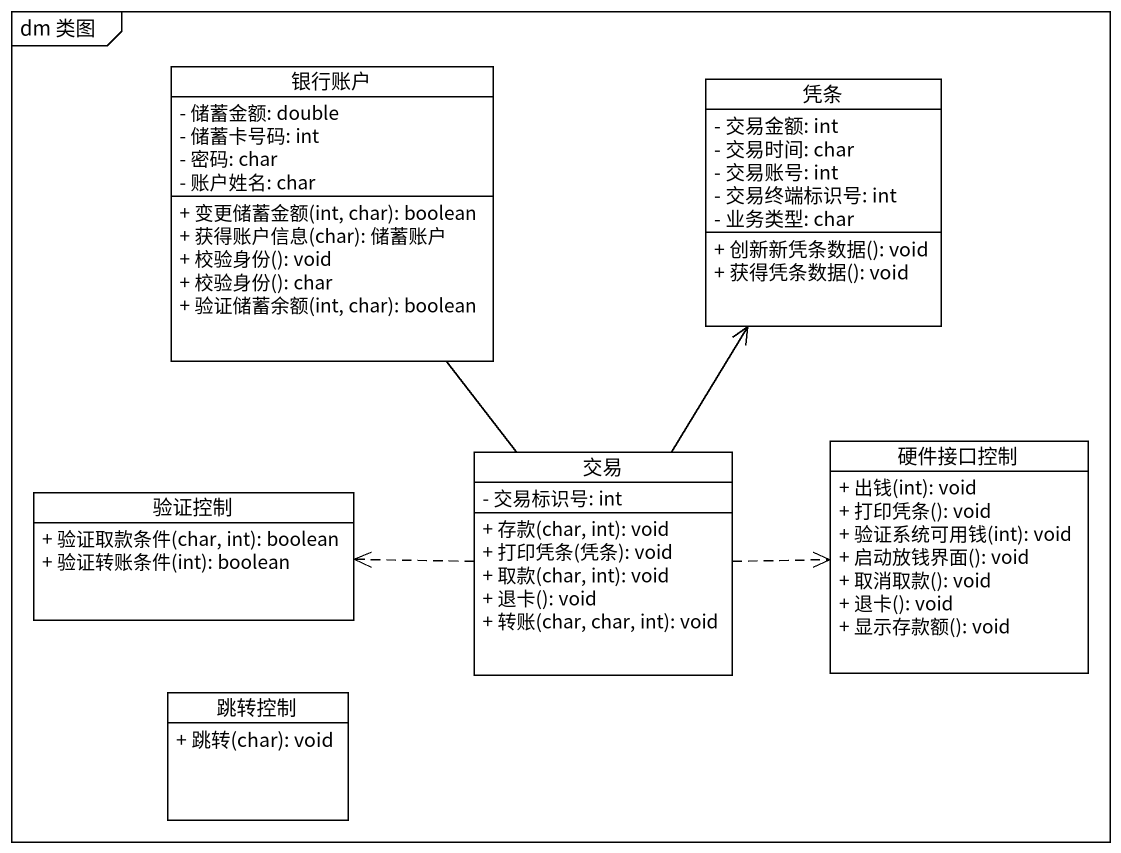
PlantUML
@startuml
mainframe dm 类图
hide circle
hide empty members
skinparam classAttributeIconSize 0
class 银行账户 {
  - 储蓄金额: double
  - 储蓄卡号码: int
  - 密码: char
  - 账户姓名: char
  + 变更储蓄金额(int, char): boolean
  + 获得账户信息(char): 储蓄账户
  + 校验身份(): void
  + 校验身份(): char
  + 验证储蓄余额(int, char): boolean
}
class 凭条 {
  - 交易金额: int
  - 交易时间: char
  - 交易账号: int
  - 交易终端标识号: int
  - 业务类型: char
  + 创新新凭条数据(): void
  + 获得凭条数据(): void
}
class 交易 {
  - 交易标识号: int
  + 存款(char, int): void
  + 打印凭条(凭条): void
  + 取款(char, int): void
  + 退卡(): void
  + 转账(char, char, int): void
}
class 硬件接口控制 {
  + 出钱(int): void
  + 打印凭条(): void
  + 验证系统可用钱(int): void
  + 启动放钱界面(): void
  + 取消取款(): void
  + 退卡(): void
  + 显示存款额(): void
}
class 验证控制 {
  + 验证取款条件(char, int): boolean
  + 验证转账条件(int): boolean
}
class 跳转控制 {
  + 跳转(char): void
}
银行账户 -- 交易
交易 -up-> 凭条
交易 .right.> 硬件接口控制
交易 .left.> 验证控制
@enduml
